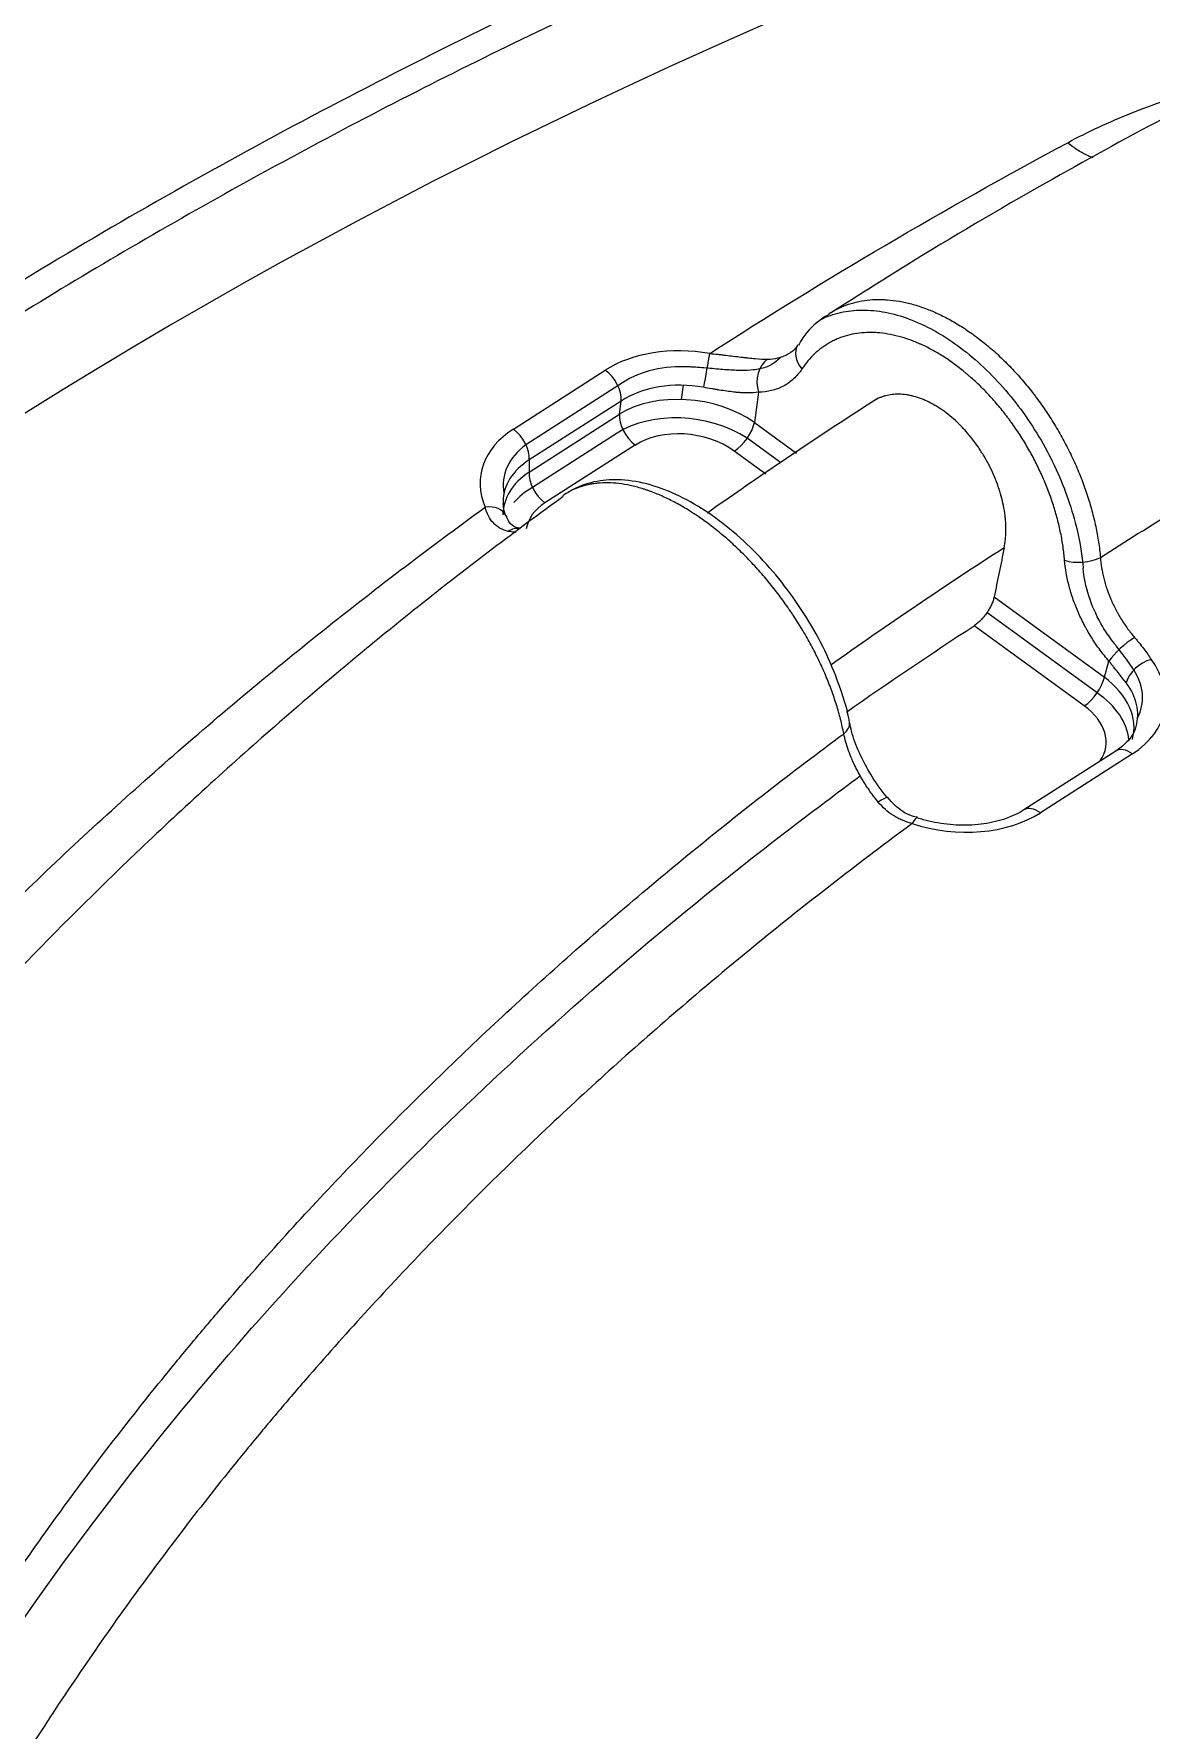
# Model space of a CAD drawing. Header units: millimetres. Extents: x -461 to 2810, y 2853 to 3908.
# Drawn here: x 2305 to 2339.8, y 3493.9 to 3546.8 of the extents above; entities that cross this region are included whole.
import ezdxf

# ---------------------------------------------------------------- set-up
doc = ezdxf.new("R2010")
doc.units = ezdxf.units.MM
doc.layers.add('粗实线层', color=7, linetype='Continuous', lineweight=35)

msp = doc.modelspace()

# ---------------------------------------------------------------- linework, layer by layer
at = {"layer": '粗实线层', "lineweight": 20}
for p, q in [((2319.919, 3534.483), (2322.785, 3536.32)), ((2323.351, 3535.946), (2320.31, 3533.997)), ((2325.16, 3535.406), (2325.219, 3535.85)), ((2323.28, 3535.358), (2320.414, 3533.521)), ((2323.226, 3534.95), (2323.28, 3535.358)), ((2327.557, 3535.634), (2327.432, 3534.69)), ((2320.409, 3533.145), (2323.226, 3534.95)), ((2327.432, 3534.69), (2328.744, 3533.735)), ((2320.513, 3532.669), (2323.155, 3534.362)), ((2328.248, 3533.446), (2327.209, 3534.203)), ((2323.721, 3533.988), (2320.904, 3532.183)), ((2327.792, 3533.08), (2326.806, 3533.798)), ((2320.414, 3533.521), (2320.409, 3533.145)), ((2334.903, 3529.252), (2338.339, 3526.752)), ((2337.712, 3525.859), (2334.28, 3528.357)), ((2338.115, 3526.264), (2334.68, 3528.764)), ((2338.339, 3526.752), (2338.483, 3527.255)), ((2338.694, 3524.452), (2335.828, 3522.616)), ((2339.213, 3524.362), (2336.346, 3522.526))]:
    msp.add_line(p, q, dxfattribs=at)
for centre, major_axis, ratio, start_param, end_param in [((2447.768, 3429.166), (197.851, -29.375), 0.675337, 2.273291, 4.298931), ((2325.521, 3534.311), (-3.758, 0.564), 0.678525, 4.676388, 5.623541), ((2325.951, 3536.256), (-0.138, -0.788), 0.028341, 3.883382, 5.356938), ((2329.454, 3536.667), (0.668, -0.44), 0.741033, 3.142453, 4.354101), ((2322.699, 3535.736), (0.432, -0.674), 0.583141, 0.659138, 2.160121), ((2325.518, 3534.365), (-2.967, 0.445), 0.678525, 4.851722, 5.627384), ((2328.097, 3535.943), (0, -0.8), 0.731531, 3.594979, 5.109204), ((2325.434, 3533.728), (-2.965, 0.462), 0.699398, 4.680778, 5.62793), ((2325.392, 3533.409), (-2.969, 0.43), 0.657626, 4.053857, 5.619788), ((2325.307, 3532.771), (-2.967, 0.445), 0.678525, 4.123708, 5.619874), ((2323.808, 3534.572), (0.432, -0.674), 0.583141, 3.800731, 5.301714), ((2326.892, 3534.381), (-0.471, -0.647), 0.451516, 0.858528, 2.359511), ((2322.68, 3532.491), (-3.778, 0.555), 0.672162, 5.625145, 6.668491), ((2319.832, 3533.9), (0.432, -0.674), 0.583141, 0.659138, 2.160121), ((2325.305, 3532.825), (-2.176, 0.326), 0.678525, 4.05761, 5.623541), ((2322.601, 3532.496), (-2.982, 0.438), 0.672162, 5.680093, 6.503233), ((2322.589, 3531.613), (-2.989, 0.334), 0.675804, 5.602153, 6.349396), ((2322.593, 3531.907), (-2.974, 0.54), 0.667696, 5.647295, 6.39451), ((2320.991, 3532.767), (0.432, -0.674), 0.583141, 3.800731, 5.301714), ((2322.581, 3531.025), (-2.982, 0.438), 0.672162, 5.571776, 5.891425), ((2318.952, 3531.468), (0.738, 0.309), 0.682652, 0.017267, 1.178877), ((2322.502, 3531.03), (-2.187, 0.321), 0.672162, 5.625145, 6.268718), ((2318.952, 3531.468), (0.738, 0.309), 0.682652, 6.261881, 6.300454), ((2319.979, 3530.594), (0.148, 0.786), 0.739663, 0.000327, 0.620126), ((2337.641, 3530.708), (-0.797, -0.066), 0.464086, 0.789367, 2.336469), ((2339.022, 3527.564), (0.604, 0.525), 0.23398, 0.934296, 2.438233), ((2339.709, 3526.726), (0.642, 0.477), 0.610653, 1.021339, 2.504139), ((2336.452, 3526.355), (-3.778, 0.555), 0.672162, 2.483552, 3.733297), ((2336.531, 3526.35), (-2.982, 0.438), 0.672162, 2.918676, 3.667866), ((2337.799, 3526.442), (-0.471, -0.647), 0.451516, 0.858528, 2.359511), ((2336.117, 3524.903), (-2.982, 0.438), 0.672162, 3.310936, 4.081499), ((2336.283, 3525.482), (-2.958, 0.543), 0.670986, 3.076672, 4.073729), ((2336.365, 3525.771), (-3.005, 0.333), 0.672386, 3.028909, 3.709044), ((2336.196, 3524.898), (-2.187, 0.321), 0.672162, 2.832289, 4.049482), ((2329.608, 3525.191), (-0.785, -0.154), 0.543766, 2.344017, 3.118813), ((2329.608, 3525.191), (-0.785, -0.154), 0.543766, 3.118813, 3.142391), ((2339.126, 3523.779), (0.432, -0.674), 0.583141, 2.160121, 3.141576), ((2330.968, 3522.485), (-0.614, -0.512), 0.124645, 3.151185, 4.053603), ((2336.26, 3521.942), (0.432, -0.674), 0.583141, 2.160121, 3.132876), ((2333.611, 3524.534), (-3.758, 0.564), 0.678525, 1.331188, 2.481948), ((2332.261, 3521.607), (-0.246, -0.761), 0.17738, 3.141307, 3.897871)]:
    msp.add_ellipse(centre, major_axis=major_axis, ratio=ratio, start_param=start_param, end_param=end_param, dxfattribs=at)
for points, knots in [([(2649.369, 3424.239), (2649.192, 3425.997), (2648.578, 3430.765), (2646.956, 3438.553), (2644.25, 3447.558), (2641.149, 3455.382), (2637.982, 3462.051), (2634.984, 3467.63), (2632.225, 3472.214), (2629.939, 3475.723), (2628.338, 3478.07), (2626.74, 3480.323), (2625.007, 3482.672), (2622.549, 3485.865), (2619.4, 3489.714), (2615.563, 3494.071), (2611.597, 3498.276), (2607.44, 3502.398), (2601.803, 3507.637), (2594.451, 3513.874), (2585.111, 3520.921), (2575.192, 3527.585), (2564.74, 3533.839), (2553.797, 3539.657), (2542.408, 3545.013), (2530.623, 3549.888), (2518.49, 3554.258), (2506.061, 3558.106), (2493.388, 3561.416), (2480.524, 3564.176), (2467.523, 3566.37), (2454.44, 3567.994), (2441.329, 3569.038), (2428.246, 3569.498), (2415.245, 3569.373), (2402.381, 3568.663), (2389.708, 3567.369), (2377.279, 3565.499), (2365.147, 3563.06), (2353.362, 3560.061), (2341.975, 3556.516), (2331.032, 3552.439), (2320.788, 3547.936), (2311.248, 3543.062), (2304.186, 3538.91), (2299.07, 3535.597), (2295.693, 3533.283), (2292.544, 3530.999), (2289.647, 3528.785), (2286.848, 3526.538), (2283.972, 3524.105), (2281.055, 3521.49), (2278.247, 3518.82), (2275.576, 3516.123), (2273.035, 3513.4), (2269.277, 3509.122), (2264.595, 3503.139), (2259.447, 3495.285), (2255.86, 3488.5), (2253.851, 3484.149), (2253.215, 3482.533), (2253.133, 3482.321)], [0, 0, 0, 0, 0.013531, 0.036711, 0.059891, 0.08307, 0.097608, 0.112349, 0.127369, 0.134426, 0.140828, 0.146542, 0.15294, 0.160266, 0.17316, 0.185423, 0.197659, 0.209895, 0.22213, 0.2453, 0.268468, 0.291634, 0.3148, 0.337964, 0.361128, 0.38429, 0.407452, 0.430614, 0.453774, 0.476935, 0.500095, 0.523256, 0.546416, 0.569577, 0.592738, 0.6159, 0.639063, 0.662226, 0.685391, 0.708557, 0.731723, 0.754892, 0.778061, 0.799861, 0.821661, 0.830341, 0.839437, 0.848507, 0.856117, 0.863821, 0.87272, 0.881763, 0.89076, 0.899625, 0.908377, 0.91712, 0.940299, 0.963479, 0.986659, 0.998252, 1, 1, 1, 1]), ([(2561.772, 3308.449), (2564.478, 3309.505), (2569.8, 3311.715), (2577.49, 3315.316), (2584.867, 3319.195), (2591.915, 3323.343), (2598.616, 3327.748), (2604.954, 3332.402), (2610.914, 3337.292), (2616.481, 3342.407), (2621.642, 3347.734), (2626.385, 3353.261), (2630.698, 3358.974), (2634.571, 3364.86), (2637.995, 3370.904), (2640.961, 3377.092), (2643.462, 3383.408), (2645.491, 3389.839), (2647.046, 3396.367), (2648.12, 3402.978), (2648.712, 3409.656), (2648.821, 3416.384), (2648.446, 3423.146), (2647.588, 3429.926), (2646.249, 3436.707), (2644.433, 3443.474), (2642.143, 3450.21), (2639.385, 3456.899), (2636.166, 3463.524), (2632.494, 3470.07), (2628.378, 3476.52), (2623.827, 3482.86), (2618.852, 3489.075), (2613.465, 3495.148), (2607.68, 3501.065), (2601.51, 3506.813), (2594.971, 3512.378), (2588.077, 3517.745), (2580.846, 3522.902), (2573.294, 3527.837), (2565.441, 3532.537), (2557.304, 3536.992), (2548.905, 3541.191), (2540.262, 3545.123), (2531.397, 3548.78), (2522.331, 3552.151), (2513.086, 3555.23), (2503.683, 3558.008), (2494.147, 3560.479), (2484.5, 3562.638), (2474.764, 3564.478), (2464.964, 3565.996), (2455.123, 3567.188), (2445.265, 3568.05), (2435.414, 3568.582), (2425.592, 3568.78), (2415.825, 3568.646), (2406.135, 3568.18), (2396.546, 3567.382), (2387.081, 3566.254), (2377.762, 3564.8), (2368.613, 3563.022), (2359.655, 3560.925), (2350.909, 3558.514), (2342.398, 3555.795), (2334.141, 3552.774), (2326.158, 3549.459), (2318.468, 3545.858), (2311.091, 3541.979), (2304.043, 3537.832), (2297.342, 3533.426), (2291.004, 3528.772), (2285.045, 3523.882), (2279.477, 3518.767), (2274.316, 3513.44), (2269.573, 3507.913), (2265.26, 3502.2), (2261.387, 3496.314), (2257.963, 3490.27), (2254.997, 3484.082), (2252.497, 3477.766), (2250.467, 3471.335), (2248.913, 3464.807), (2247.838, 3458.196), (2247.246, 3451.518), (2247.137, 3444.79), (2247.512, 3438.028), (2248.37, 3431.248), (2249.709, 3424.467), (2251.526, 3417.7), (2253.815, 3410.964), (2256.573, 3404.275), (2259.792, 3397.65), (2263.464, 3391.104), (2267.58, 3384.654), (2272.132, 3378.314), (2277.106, 3372.099), (2282.493, 3366.026), (2288.278, 3360.109), (2294.448, 3354.361), (2300.987, 3348.796), (2307.881, 3343.429), (2315.113, 3338.272), (2322.664, 3333.337), (2330.517, 3328.637), (2338.654, 3324.182), (2344.987, 3321.016), (2348.585, 3319.32), (2349.335, 3318.971)], [0, 0, 0, 0, 0.0095, 0.019, 0.0285, 0.038, 0.047501, 0.057001, 0.066501, 0.076001, 0.085501, 0.095001, 0.104501, 0.114001, 0.123501, 0.133001, 0.142502, 0.152002, 0.161502, 0.171002, 0.180502, 0.190002, 0.199502, 0.209002, 0.218502, 0.228003, 0.237503, 0.247003, 0.256503, 0.266003, 0.275503, 0.285003, 0.294503, 0.304003, 0.313503, 0.323004, 0.332504, 0.342004, 0.351504, 0.361004, 0.370504, 0.380004, 0.389504, 0.399004, 0.408504, 0.418005, 0.427505, 0.437005, 0.446505, 0.456005, 0.465505, 0.475005, 0.484505, 0.494005, 0.503506, 0.513006, 0.522506, 0.532006, 0.541506, 0.551006, 0.560506, 0.570006, 0.579506, 0.589006, 0.598507, 0.608007, 0.617507, 0.627007, 0.636507, 0.646007, 0.655507, 0.665007, 0.674507, 0.684008, 0.693508, 0.703008, 0.712508, 0.722008, 0.731508, 0.741008, 0.750508, 0.760008, 0.769508, 0.779009, 0.788509, 0.798009, 0.807509, 0.817009, 0.826509, 0.836009, 0.845509, 0.855009, 0.86451, 0.87401, 0.88351, 0.89301, 0.90251, 0.91201, 0.92151, 0.93101, 0.94051, 0.95001, 0.959511, 0.969011, 0.978511, 0.988011, 0.997511, 1, 1, 1, 1]), ([(2337.196, 3543.408), (2337.512, 3543.578), (2338.158, 3543.901), (2338.831, 3544.192), (2339.519, 3544.467), (2339.869, 3544.596), (2340.584, 3544.84), (2340.949, 3544.953), (2341.691, 3545.165), (2342.069, 3545.262), (2342.647, 3545.397), (2342.841, 3545.44), (2343.233, 3545.521), (2343.43, 3545.559), (2343.734, 3545.615), (2343.839, 3545.634), (2343.945, 3545.652)], [0, 0, 0, 0, 0.159566, 0.319132, 0.319132, 0.478698, 0.478698, 0.638264, 0.638264, 0.79783, 0.79783, 0.877613, 0.877613, 0.957396, 0.957396, 1, 1, 1, 1]), ([(2340.186, 3544.165), (2338.944, 3543.508), (2336.242, 3542.026), (2332.769, 3539.979), (2330.585, 3538.598), (2329.803, 3538.091)], [0, 0, 0, 0, 0.346219, 0.763063, 1, 1, 1, 1]), ([(2337.989, 3542.934), (2337.937, 3542.953), (2337.884, 3542.974), (2337.726, 3543.046), (2337.62, 3543.105), (2337.407, 3543.242), (2337.301, 3543.321), (2337.196, 3543.408)], [0, 0, 0, 0, 0.202194, 0.202194, 0.601097, 0.601097, 1, 1, 1, 1]), ([(2329.757, 3538.081), (2329.806, 3538.113), (2329.856, 3538.143), (2329.931, 3538.185), (2329.956, 3538.198), (2330.005, 3538.224), (2330.03, 3538.236), (2330.106, 3538.273), (2330.157, 3538.295), (2330.312, 3538.358), (2330.524, 3538.428), (2330.858, 3538.497), (2331.091, 3538.517), (2331.27, 3538.523), (2331.33, 3538.523), (2331.422, 3538.521), (2331.452, 3538.52), (2331.514, 3538.517), (2331.668, 3538.508), (2331.948, 3538.473), (2332.328, 3538.388), (2332.585, 3538.307), (2332.78, 3538.237), (2332.878, 3538.199), (2332.976, 3538.158), (2333.042, 3538.13), (2333.075, 3538.115), (2333.24, 3538.041), (2333.371, 3537.976), (2333.631, 3537.834), (2333.89, 3537.681), (2334.275, 3537.419), (2334.529, 3537.222), (2334.687, 3537.092), (2334.719, 3537.066), (2334.782, 3537.013), (2334.876, 3536.932), (2334.968, 3536.849), (2335.151, 3536.679), (2335.391, 3536.445), (2335.737, 3536.068), (2335.959, 3535.801), (2336.094, 3535.629), (2336.121, 3535.594), (2336.175, 3535.524), (2336.201, 3535.489), (2336.281, 3535.382), (2336.333, 3535.31), (2336.486, 3535.094), (2336.682, 3534.801), (2336.955, 3534.347), (2337.123, 3534.036), (2337.243, 3533.798), (2337.282, 3533.719), (2337.358, 3533.559), (2337.395, 3533.478), (2337.503, 3533.235), (2337.637, 3532.912), (2337.811, 3532.425), (2337.957, 3531.938), (2338.035, 3531.612), (2338.087, 3531.367), (2338.103, 3531.286), (2338.132, 3531.125), (2338.146, 3531.044), (2338.182, 3530.804), (2338.201, 3530.645), (2338.215, 3530.487)], [0, 0, 0, 0, 0.018439, 0.018439, 0.027203, 0.027203, 0.035967, 0.035967, 0.053495, 0.053495, 0.088551, 0.123606, 0.158662, 0.158662, 0.17619, 0.17619, 0.184954, 0.184954, 0.193718, 0.228774, 0.263829, 0.298885, 0.298885, 0.316413, 0.325177, 0.325177, 0.333941, 0.333941, 0.368997, 0.368997, 0.404052, 0.439108, 0.474164, 0.474164, 0.482928, 0.482928, 0.491692, 0.50922, 0.50922, 0.544275, 0.579331, 0.614387, 0.614387, 0.623151, 0.623151, 0.631915, 0.631915, 0.649443, 0.649443, 0.684498, 0.719554, 0.75461, 0.75461, 0.772138, 0.772138, 0.789666, 0.789666, 0.824721, 0.859777, 0.894833, 0.929889, 0.929889, 0.947416, 0.947416, 0.964944, 0.964944, 1, 1, 1, 1]), ([(2329.767, 3538.057), (2329.68, 3538.013), (2329.366, 3537.827), (2329.037, 3537.493), (2328.846, 3537.175), (2328.803, 3537.094)], [0, 0, 0, 0, 0.211219, 0.807507, 1, 1, 1, 1]), ([(2329.504, 3537.9), (2329.698, 3537.995), (2329.904, 3538.068), (2330.332, 3538.165), (2330.556, 3538.19), (2331.023, 3538.192), (2331.267, 3538.169), (2331.757, 3538.076), (2332.005, 3538.006), (2332.508, 3537.819), (2332.764, 3537.701), (2333.27, 3537.424), (2333.52, 3537.265), (2334.012, 3536.907), (2334.256, 3536.706), (2334.732, 3536.269), (2335.188, 3535.801), (2335.607, 3535.275), (2336.007, 3534.719), (2336.193, 3534.431), (2336.537, 3533.841), (2336.694, 3533.538), (2336.979, 3532.918), (2337.107, 3532.6), (2337.324, 3531.97), (2337.415, 3531.656), (2337.582, 3530.942), (2337.647, 3530.541), (2337.679, 3530.153)], [0, 0, 0, 0, 0.069626, 0.069626, 0.13973, 0.13973, 0.209834, 0.209834, 0.279937, 0.279937, 0.350041, 0.350041, 0.420145, 0.420145, 0.490249, 0.490249, 0.560352, 0.630456, 0.630456, 0.70056, 0.70056, 0.770663, 0.770663, 0.840767, 0.840767, 0.910871, 0.910871, 1, 1, 1, 1]), ([(2337.101, 3530.399), (2337.089, 3530.539), (2337.073, 3530.679), (2337.043, 3530.892), (2337.031, 3530.963), (2337.006, 3531.106), (2336.992, 3531.178), (2336.948, 3531.394), (2336.88, 3531.683), (2336.754, 3532.114), (2336.603, 3532.544), (2336.486, 3532.83), (2336.392, 3533.044), (2336.359, 3533.116), (2336.293, 3533.258), (2336.259, 3533.328), (2336.154, 3533.538), (2336.007, 3533.813), (2335.768, 3534.214), (2335.595, 3534.473), (2335.461, 3534.664), (2335.415, 3534.727), (2335.345, 3534.821), (2335.322, 3534.853), (2335.275, 3534.914), (2335.156, 3535.068), (2334.937, 3535.333), (2334.633, 3535.666), (2334.422, 3535.873), (2334.26, 3536.022), (2334.179, 3536.096), (2334.096, 3536.167), (2334.04, 3536.214), (2334.013, 3536.237), (2333.873, 3536.352), (2333.649, 3536.526), (2333.31, 3536.756), (2332.966, 3536.958), (2332.735, 3537.073), (2332.589, 3537.138), (2332.56, 3537.151), (2332.502, 3537.176), (2332.415, 3537.212), (2332.329, 3537.245), (2332.157, 3537.307), (2331.929, 3537.378), (2331.592, 3537.451), (2331.372, 3537.478), (2331.235, 3537.488), (2331.208, 3537.49), (2331.154, 3537.492), (2331.126, 3537.493), (2331.045, 3537.494), (2330.992, 3537.494), (2330.833, 3537.488), (2330.627, 3537.47), (2330.33, 3537.408), (2330.142, 3537.345), (2330.004, 3537.289), (2329.959, 3537.269), (2329.892, 3537.237), (2329.87, 3537.226), (2329.826, 3537.203), (2329.717, 3537.144), (2329.531, 3537.024), (2329.303, 3536.833), (2329.096, 3536.613), (2328.973, 3536.447), (2328.914, 3536.358)], [0, 0, 0, 0, 0.03125, 0.03125, 0.046875, 0.046875, 0.0625, 0.0625, 0.09375, 0.125, 0.15625, 0.1875, 0.1875, 0.203125, 0.203125, 0.21875, 0.21875, 0.25, 0.28125, 0.3125, 0.3125, 0.328125, 0.328125, 0.335938, 0.335938, 0.34375, 0.375, 0.40625, 0.4375, 0.4375, 0.453125, 0.460938, 0.460938, 0.46875, 0.46875, 0.5, 0.53125, 0.5625, 0.59375, 0.59375, 0.601563, 0.601563, 0.609375, 0.625, 0.625, 0.65625, 0.6875, 0.71875, 0.71875, 0.726563, 0.726563, 0.734375, 0.734375, 0.75, 0.75, 0.78125, 0.8125, 0.84375, 0.84375, 0.859375, 0.859375, 0.867187, 0.867187, 0.875, 0.90625, 0.9375, 0.96875, 1, 1, 1, 1]), ([(2326.038, 3536.839), (2326.122, 3536.831), (2326.205, 3536.823), (2326.331, 3536.809), (2326.372, 3536.804), (2326.456, 3536.794), (2326.497, 3536.79), (2326.703, 3536.765), (2326.863, 3536.745), (2327.056, 3536.722), (2327.114, 3536.715), (2327.171, 3536.709), (2327.209, 3536.704), (2327.228, 3536.702), (2327.321, 3536.692), (2327.392, 3536.685), (2327.598, 3536.668), (2327.725, 3536.662), (2327.841, 3536.663)], [0, 0, 0, 0, 0.125, 0.125, 0.1875, 0.1875, 0.25, 0.25, 0.5, 0.5, 0.5625, 0.59375, 0.59375, 0.625, 0.625, 0.75, 0.75, 1, 1, 1, 1]), ([(2327.841, 3536.663), (2327.955, 3536.663), (2328.063, 3536.677), (2328.219, 3536.715), (2328.269, 3536.73), (2328.343, 3536.759), (2328.368, 3536.769), (2328.416, 3536.791), (2328.439, 3536.802), (2328.491, 3536.83), (2328.519, 3536.847), (2328.546, 3536.864)], [0, 0, 0, 0, 0.433569, 0.433569, 0.650353, 0.650353, 0.758745, 0.758745, 0.867138, 0.867138, 1, 1, 1, 1]), ([(2327.596, 3536.357), (2327.536, 3536.344), (2327.473, 3536.335), (2327.28, 3536.314), (2327.142, 3536.309), (2326.838, 3536.313), (2326.677, 3536.323), (2326.344, 3536.347), (2326.168, 3536.363), (2325.815, 3536.393), (2325.638, 3536.408), (2325.442, 3536.419), (2325.424, 3536.42), (2325.405, 3536.421)], [0, 0, 0, 0, 0.112459, 0.112459, 0.328853, 0.328853, 0.545247, 0.545247, 0.761641, 0.761641, 0.978035, 0.978035, 1, 1, 1, 1]), ([(2328.914, 3536.358), (2328.837, 3536.241), (2328.662, 3536.035), (2328.45, 3535.882), (2328.32, 3535.813), (2328.305, 3535.805), (2328.276, 3535.791), (2328.231, 3535.77), (2328.186, 3535.751), (2328.093, 3535.716), (2328.03, 3535.697), (2327.836, 3535.65), (2327.7, 3535.634), (2327.557, 3535.634)], [0, 0, 0, 0, 0.25, 0.5, 0.5, 0.53125, 0.53125, 0.5625, 0.625, 0.625, 0.75, 0.75, 1, 1, 1, 1]), ([(2328.259, 3536.728), (2328.17, 3536.632), (2328.07, 3536.552), (2327.846, 3536.427), (2327.725, 3536.382), (2327.596, 3536.357)], [0, 0, 0, 0, 0.499746, 0.499746, 1, 1, 1, 1]), ([(2327.557, 3535.634), (2327.45, 3535.618), (2327.333, 3535.61), (2327.142, 3535.611), (2327.076, 3535.614), (2326.99, 3535.619), (2326.972, 3535.62), (2326.937, 3535.623), (2326.919, 3535.625), (2326.866, 3535.629), (2326.829, 3535.633), (2326.647, 3535.653), (2326.495, 3535.675), (2326.297, 3535.707), (2326.257, 3535.714), (2326.197, 3535.724), (2326.177, 3535.728), (2326.136, 3535.735), (2326.035, 3535.752), (2325.933, 3535.771), (2325.851, 3535.785)], [0, 0, 0, 0, 0.25, 0.25, 0.375, 0.375, 0.40625, 0.40625, 0.4375, 0.4375, 0.5, 0.5, 0.75, 0.75, 0.8125, 0.8125, 0.84375, 0.84375, 0.875, 1, 1, 1, 1]), ([(2338.215, 3530.487), (2338.993, 3530.983), (2339.778, 3531.473), (2341.363, 3532.441), (2342.163, 3532.92), (2344.585, 3534.338), (2346.229, 3535.261), (2347.902, 3536.16)], [0, 0, 0, 0, 0.25, 0.25, 0.5, 0.5, 1, 1, 1, 1]), ([(2331.287, 3535.448), (2330.986, 3535.255), (2329.178, 3534.085), (2327.409, 3532.886), (2325.961, 3531.865)], [0, 0, 0, 0, 0.165454, 1, 1, 1, 1]), ([(2335.218, 3530.786), (2335.235, 3530.869), (2335.248, 3530.954), (2335.266, 3531.128), (2335.276, 3531.306), (2335.271, 3531.493), (2335.263, 3531.612), (2335.261, 3531.635), (2335.257, 3531.684), (2335.255, 3531.708), (2335.247, 3531.781), (2335.241, 3531.829), (2335.219, 3531.976), (2335.183, 3532.172), (2335.133, 3532.37), (2335.089, 3532.52), (2335.066, 3532.595), (2335.04, 3532.67), (2335.023, 3532.72), (2335.014, 3532.745), (2334.968, 3532.87), (2334.888, 3533.069), (2334.75, 3533.359), (2334.645, 3533.548), (2334.576, 3533.664), (2334.561, 3533.687), (2334.533, 3533.734), (2334.518, 3533.757), (2334.474, 3533.826), (2334.445, 3533.871), (2334.353, 3534.004), (2334.227, 3534.176), (2334.092, 3534.338), (2333.988, 3534.456), (2333.952, 3534.494), (2333.88, 3534.57), (2333.844, 3534.607), (2333.733, 3534.715), (2333.584, 3534.852), (2333.354, 3535.033), (2333.196, 3535.139), (2333.077, 3535.212), (2333.036, 3535.235), (2332.956, 3535.28), (2332.916, 3535.301), (2332.797, 3535.36), (2332.638, 3535.43), (2332.48, 3535.482), (2332.362, 3535.513), (2332.323, 3535.523), (2332.264, 3535.535), (2332.245, 3535.539), (2332.206, 3535.546), (2332.109, 3535.561), (2331.939, 3535.576), (2331.722, 3535.566), (2331.584, 3535.54), (2331.499, 3535.517), (2331.482, 3535.512), (2331.449, 3535.502), (2331.4, 3535.486), (2331.352, 3535.467), (2331.259, 3535.426), (2331.179, 3535.383), (2331.105, 3535.333), (2331.087, 3535.32)], [0, 0, 0, 0, 0.037984, 0.037984, 0.075968, 0.113951, 0.113951, 0.123447, 0.123447, 0.132943, 0.132943, 0.151935, 0.151935, 0.189919, 0.227903, 0.227903, 0.246895, 0.256391, 0.256391, 0.265887, 0.265887, 0.303871, 0.341854, 0.379838, 0.379838, 0.389334, 0.389334, 0.39883, 0.39883, 0.417822, 0.417822, 0.455806, 0.49379, 0.49379, 0.512782, 0.512782, 0.531773, 0.531773, 0.569757, 0.607741, 0.645725, 0.645725, 0.664717, 0.664717, 0.683709, 0.683709, 0.721693, 0.759676, 0.759676, 0.778668, 0.778668, 0.788164, 0.788164, 0.79766, 0.835644, 0.873628, 0.911612, 0.911612, 0.921108, 0.921108, 0.930603, 0.949595, 0.949595, 0.987579, 1, 1, 1, 1]), ([(2330.216, 3524.993), (2330.188, 3525.141), (2330.122, 3525.439), (2329.994, 3525.893), (2329.889, 3526.2), (2329.804, 3526.432), (2329.759, 3526.549), (2329.712, 3526.666), (2329.68, 3526.744), (2329.664, 3526.783), (2329.581, 3526.978), (2329.44, 3527.289), (2329.205, 3527.75), (2328.946, 3528.205), (2328.758, 3528.506), (2328.635, 3528.692), (2328.611, 3528.73), (2328.561, 3528.804), (2328.485, 3528.914), (2328.409, 3529.023), (2328.253, 3529.239), (2328.04, 3529.522), (2327.705, 3529.928), (2327.471, 3530.188), (2327.322, 3530.347), (2327.292, 3530.379), (2327.231, 3530.442), (2327.201, 3530.473), (2327.109, 3530.566), (2327.048, 3530.627), (2326.864, 3530.805), (2326.616, 3531.035), (2326.237, 3531.353), (2325.981, 3531.547), (2325.787, 3531.686), (2325.722, 3531.731), (2325.625, 3531.798), (2325.592, 3531.819), (2325.527, 3531.862), (2325.364, 3531.967), (2325.072, 3532.141), (2324.688, 3532.339), (2324.434, 3532.449), (2324.245, 3532.524), (2324.151, 3532.559), (2324.057, 3532.59), (2323.994, 3532.611), (2323.963, 3532.621), (2323.807, 3532.669), (2323.562, 3532.732), (2323.209, 3532.792), (2322.869, 3532.816), (2322.652, 3532.807), (2322.493, 3532.792), (2322.44, 3532.785), (2322.337, 3532.768), (2322.286, 3532.759), (2322.137, 3532.725), (2321.945, 3532.668), (2321.687, 3532.552), (2321.531, 3532.455), (2321.459, 3532.403)], [0, 0, 0, 0, 0.034592, 0.069184, 0.103776, 0.103776, 0.121072, 0.12972, 0.12972, 0.138368, 0.138368, 0.17296, 0.207551, 0.242143, 0.276735, 0.276735, 0.285383, 0.285383, 0.294031, 0.311327, 0.311327, 0.345919, 0.380511, 0.415103, 0.415103, 0.423751, 0.423751, 0.432399, 0.432399, 0.449695, 0.449695, 0.484287, 0.518879, 0.55347, 0.55347, 0.570766, 0.570766, 0.579414, 0.579414, 0.588062, 0.622654, 0.657246, 0.691838, 0.691838, 0.709134, 0.717782, 0.717782, 0.72643, 0.72643, 0.761022, 0.795614, 0.830206, 0.864798, 0.864798, 0.882094, 0.882094, 0.899389, 0.899389, 0.933981, 0.968573, 1, 1, 1, 1]), ([(2330.392, 3525.345), (2330.392, 3525.348), (2330.352, 3525.683), (2330.124, 3526.396), (2329.713, 3527.45), (2329.15, 3528.494), (2328.481, 3529.485), (2327.719, 3530.401), (2326.888, 3531.21), (2326.006, 3531.893), (2325.099, 3532.421), (2324.182, 3532.777), (2323.319, 3532.93), (2322.505, 3532.881), (2321.992, 3532.724), (2321.752, 3532.583), (2321.736, 3532.574)], [0, 0, 0, 0, 0.000866, 0.08436, 0.168231, 0.251128, 0.334303, 0.417016, 0.500468, 0.583751, 0.668669, 0.753468, 0.839341, 0.914018, 0.994313, 1, 1, 1, 1]), ([(2316.165, 3365.598), (2314.396, 3367.192), (2312.676, 3368.808), (2310.796, 3370.652), (2310.587, 3370.857), (2310.173, 3371.268), (2309.966, 3371.474), (2309.348, 3372.093), (2308.123, 3373.333), (2306.131, 3375.418), (2304.59, 3377.104), (2303.075, 3378.799), (2302.331, 3379.651), (2300.138, 3382.221), (2298.728, 3383.953), (2296.692, 3386.577), (2296.026, 3387.457), (2295.048, 3388.783), (2294.725, 3389.226), (2294.085, 3390.114), (2293.769, 3390.56), (2292.204, 3392.79), (2291.01, 3394.586), (2288.734, 3398.201), (2286.571, 3401.839), (2284.633, 3405.522), (2283.264, 3408.302), (2282.822, 3409.231), (2282.287, 3410.396), (2282.181, 3410.63), (2281.97, 3411.097), (2281.866, 3411.33), (2281.556, 3412.031), (2281.353, 3412.498), (2280.357, 3414.837), (2279.619, 3416.713), (2278.264, 3420.473), (2277.647, 3422.358), (2276.53, 3426.136), (2276.031, 3428.03), (2275.481, 3430.403), (2275.375, 3430.878), (2275.17, 3431.829), (2275.072, 3432.304), (2274.787, 3433.731), (2274.612, 3434.681), (2274.133, 3437.532), (2273.874, 3439.432), (2273.575, 3442.28), (2273.49, 3443.229), (2273.386, 3444.652), (2273.355, 3445.127), (2273.3, 3446.075), (2273.277, 3446.549), (2273.178, 3448.917), (2273.141, 3452.695), (2273.344, 3456.452), (2273.526, 3458.56), (2273.547, 3458.794), (2273.592, 3459.262), (2273.661, 3459.963), (2273.842, 3461.596), (2274.157, 3463.919), (2274.468, 3465.767), (2274.81, 3467.609), (2275.367, 3470.365), (2276.058, 3473.097), (2276.838, 3475.814), (2277.113, 3476.717), (2277.475, 3477.842), (2277.549, 3478.067), (2277.697, 3478.516), (2277.772, 3478.741), (2278.001, 3479.414), (2278.156, 3479.861), (2278.953, 3482.094), (2280.342, 3485.633), (2282.765, 3490.845), (2284.607, 3494.254), (2285.707, 3496.154), (2285.83, 3496.365), (2286.078, 3496.786), (2286.203, 3496.996), (2286.58, 3497.626), (2287.344, 3498.881), (2288.138, 3500.124), (2289.765, 3502.592), (2290.903, 3504.215), (2293.284, 3507.418), (2294.528, 3508.996), (2297.121, 3512.109), (2298.47, 3513.643), (2300.573, 3515.911), (2301.287, 3516.662), (2302.378, 3517.779), (2302.745, 3518.15), (2303.485, 3518.889), (2303.857, 3519.256), (2305.737, 3521.086), (2308.838, 3523.957), (2312.128, 3526.72), (2315.512, 3529.427), (2317.252, 3530.753), (2319.039, 3532.051)], [0, 0, 0, 0, 0.03125, 0.03125, 0.035156, 0.035156, 0.039063, 0.039063, 0.046875, 0.0625, 0.078125, 0.078125, 0.09375, 0.09375, 0.125, 0.125, 0.140625, 0.140625, 0.148438, 0.148438, 0.15625, 0.15625, 0.1875, 0.1875, 0.21875, 0.25, 0.25, 0.265625, 0.265625, 0.269531, 0.269531, 0.273438, 0.273438, 0.28125, 0.28125, 0.3125, 0.3125, 0.34375, 0.34375, 0.375, 0.375, 0.382813, 0.382813, 0.390625, 0.390625, 0.40625, 0.40625, 0.4375, 0.4375, 0.453125, 0.453125, 0.460938, 0.460938, 0.46875, 0.46875, 0.5, 0.53125, 0.53125, 0.535156, 0.535156, 0.539063, 0.546875, 0.5625, 0.578125, 0.578125, 0.59375, 0.625, 0.625, 0.640625, 0.640625, 0.644531, 0.644531, 0.648438, 0.648438, 0.65625, 0.65625, 0.6875, 0.71875, 0.75, 0.75, 0.753906, 0.753906, 0.757813, 0.757813, 0.765625, 0.78125, 0.78125, 0.8125, 0.8125, 0.84375, 0.84375, 0.875, 0.875, 0.890625, 0.890625, 0.898438, 0.898438, 0.90625, 0.90625, 0.9375, 0.96875, 0.96875, 1, 1, 1, 1]), ([(2321.474, 3532.382), (2319.987, 3531.305), (2316.855, 3528.933), (2312.422, 3525.222), (2308.242, 3521.406), (2304.615, 3517.797), (2301.492, 3514.435), (2298.828, 3511.347), (2296.583, 3508.559), (2294.715, 3506.092), (2293.189, 3503.965), (2291.973, 3502.186), (2291.186, 3500.995), (2290.795, 3500.382), (2290.714, 3500.255)], [0, 0, 0, 0, 0.117298, 0.252883, 0.377946, 0.492353, 0.596011, 0.688854, 0.770838, 0.841942, 0.902162, 0.951497, 0.98995, 1, 1, 1, 1]), ([(2319.762, 3531.297), (2319.671, 3531.316), (2319.586, 3531.348), (2319.47, 3531.413), (2319.433, 3531.438), (2319.38, 3531.479), (2319.363, 3531.494), (2319.33, 3531.525), (2319.313, 3531.541), (2319.235, 3531.624), (2319.183, 3531.7), (2319.097, 3531.865), (2319.063, 3531.955), (2319.039, 3532.051)], [0, 0, 0, 0, 0.25, 0.25, 0.375, 0.375, 0.4375, 0.4375, 0.5, 0.5, 0.75, 0.75, 1, 1, 1, 1]), ([(2320.139, 3531.4), (2320.098, 3531.398), (2319.954, 3531.412), (2319.813, 3531.531), (2319.724, 3531.72), (2319.699, 3531.79)], [0, 0, 0, 0, 0.198103, 0.745047, 1, 1, 1, 1]), ([(2320.006, 3531.266), (2319.984, 3531.267), (2319.906, 3531.272), (2319.823, 3531.284), (2319.762, 3531.297)], [0, 0, 0, 0, 0.270405, 1, 1, 1, 1]), ([(2338.215, 3530.487), (2338.223, 3530.381), (2338.248, 3530.167), (2338.292, 3529.948), (2338.327, 3529.811), (2338.334, 3529.783), (2338.349, 3529.728), (2338.357, 3529.7), (2338.381, 3529.617), (2338.399, 3529.562), (2338.454, 3529.398), (2338.496, 3529.29), (2338.588, 3529.075), (2338.638, 3528.968), (2338.707, 3528.837), (2338.721, 3528.81), (2338.749, 3528.758), (2338.793, 3528.68), (2338.838, 3528.604), (2338.931, 3528.454), (2338.997, 3528.357), (2339.134, 3528.169), (2339.207, 3528.078), (2339.282, 3527.99)], [0, 0, 0, 0, 0.125, 0.25, 0.25, 0.28125, 0.28125, 0.3125, 0.3125, 0.375, 0.375, 0.5, 0.5, 0.625, 0.625, 0.65625, 0.65625, 0.6875, 0.75, 0.75, 0.875, 0.875, 1, 1, 1, 1]), ([(2338.483, 3527.255), (2338.386, 3527.366), (2338.294, 3527.481), (2338.118, 3527.718), (2338.034, 3527.84), (2337.915, 3528.029), (2337.876, 3528.093), (2337.82, 3528.191), (2337.801, 3528.223), (2337.764, 3528.289), (2337.746, 3528.322), (2337.658, 3528.489), (2337.593, 3528.623), (2337.474, 3528.893), (2337.42, 3529.03), (2337.347, 3529.236), (2337.325, 3529.305), (2337.293, 3529.409), (2337.282, 3529.444), (2337.262, 3529.514), (2337.253, 3529.549), (2337.207, 3529.722), (2337.147, 3529.996), (2337.112, 3530.266), (2337.101, 3530.399)], [0, 0, 0, 0, 0.125, 0.125, 0.25, 0.25, 0.3125, 0.3125, 0.34375, 0.34375, 0.375, 0.375, 0.5, 0.5, 0.625, 0.625, 0.6875, 0.6875, 0.71875, 0.71875, 0.75, 0.75, 0.875, 1, 1, 1, 1]), ([(2338.653, 3527.803), (2338.498, 3527.997), (2338.356, 3528.207), (2337.92, 3528.98), (2337.724, 3529.589), (2337.679, 3530.151)], [0, 0, 0, 0, 0.286237, 0.286237, 1, 1, 1, 1]), ([(2334.903, 3529.252), (2334.895, 3529.214), (2334.884, 3529.175), (2334.863, 3529.114), (2334.856, 3529.093), (2334.839, 3529.051), (2334.83, 3529.03), (2334.8, 3528.966), (2334.778, 3528.923), (2334.742, 3528.86), (2334.729, 3528.839), (2334.709, 3528.807), (2334.702, 3528.797), (2334.688, 3528.776), (2334.681, 3528.765), (2334.645, 3528.714), (2334.615, 3528.675), (2334.576, 3528.627), (2334.568, 3528.618), (2334.551, 3528.599), (2334.543, 3528.59), (2334.518, 3528.562), (2334.502, 3528.545), (2334.452, 3528.494), (2334.418, 3528.463), (2334.366, 3528.42), (2334.349, 3528.406), (2334.314, 3528.381), (2334.297, 3528.369), (2334.28, 3528.357)], [0, 0, 0, 0, 0.125, 0.125, 0.1875, 0.1875, 0.25, 0.25, 0.375, 0.375, 0.4375, 0.4375, 0.46875, 0.46875, 0.5, 0.5, 0.625, 0.625, 0.65625, 0.65625, 0.6875, 0.6875, 0.75, 0.75, 0.875, 0.875, 0.9375, 0.9375, 1, 1, 1, 1]), ([(2339.282, 3527.99), (2339.308, 3527.96), (2339.334, 3527.93), (2339.383, 3527.871), (2339.408, 3527.841), (2339.48, 3527.753), (2339.525, 3527.695), (2339.654, 3527.525), (2339.73, 3527.416), (2339.796, 3527.31)], [0, 0, 0, 0, 0.125, 0.125, 0.25, 0.25, 0.5, 0.5, 1, 1, 1, 1]), ([(2339.257, 3526.978), (2339.215, 3527.044), (2339.169, 3527.113), (2339, 3527.356), (2338.865, 3527.534), (2338.696, 3527.748), (2338.675, 3527.775), (2338.653, 3527.803)], [0, 0, 0, 0, 0.267073, 0.267073, 0.907608, 0.907608, 1, 1, 1, 1]), ([(2339.019, 3526.576), (2338.943, 3526.677), (2338.859, 3526.784), (2338.724, 3526.954), (2338.677, 3527.012), (2338.605, 3527.102), (2338.581, 3527.133), (2338.532, 3527.194), (2338.507, 3527.224), (2338.483, 3527.255)], [0, 0, 0, 0, 0.5, 0.5, 0.75, 0.75, 0.875, 0.875, 1, 1, 1, 1]), ([(2331.584, 3523.001), (2331.569, 3523.017), (2331.376, 3523.224), (2331.058, 3523.705), (2330.686, 3524.392), (2330.474, 3524.96), (2330.419, 3525.249), (2330.408, 3525.335)], [0, 0, 0, 0, 0.023713, 0.30992, 0.593961, 0.875079, 1, 1, 1, 1]), ([(2339.315, 3525.212), (2339.294, 3525.107), (2339.198, 3524.895), (2338.954, 3524.633), (2338.755, 3524.492), (2338.694, 3524.452)], [0, 0, 0, 0, 0.405187, 0.830245, 1, 1, 1, 1]), ([(2290.261, 3436.816), (2290.243, 3436.916), (2289.935, 3438.729), (2289.451, 3442.254), (2289.193, 3445.676), (2289.042, 3449.097), (2289.02, 3450.807), (2289.083, 3454.226), (2289.169, 3455.934), (2289.345, 3458.069), (2289.383, 3458.496), (2289.446, 3459.136), (2289.468, 3459.35), (2289.514, 3459.776), (2289.632, 3460.842), (2289.771, 3461.904), (2290.146, 3464.447), (2290.451, 3466.133), (2290.99, 3468.648), (2291.183, 3469.484), (2291.493, 3470.735), (2291.653, 3471.36), (2291.821, 3471.983), (2291.935, 3472.398), (2291.992, 3472.606), (2292.518, 3474.471), (2293.038, 3476.112), (2294.178, 3479.362), (2294.8, 3480.971), (2296.143, 3484.156), (2297.586, 3487.31), (2300.049, 3491.947), (2301.89, 3494.974), (2303.83, 3497.97), (2304.851, 3499.452), (2306.993, 3502.384), (2308.115, 3503.834), (2309.436, 3505.447), (2309.583, 3505.626), (2309.879, 3505.983), (2310.326, 3506.517), (2311.383, 3507.756), (2312.314, 3508.805), (2314.21, 3510.884), (2316.825, 3513.608), (2319.616, 3516.238), (2322.494, 3518.82), (2323.977, 3520.088), (2326.267, 3521.954), (2327.041, 3522.57), (2328.612, 3523.79), (2329.409, 3524.394), (2330.216, 3524.993)], [0, 0, 0, 0, 0.003069, 0.05554, 0.10801, 0.10801, 0.16048, 0.16048, 0.21295, 0.21295, 0.226067, 0.226067, 0.232626, 0.232626, 0.239185, 0.26542, 0.26542, 0.31789, 0.31789, 0.344125, 0.344125, 0.357242, 0.363801, 0.363801, 0.37036, 0.37036, 0.42283, 0.42283, 0.4753, 0.4753, 0.52777, 0.58024, 0.63271, 0.63271, 0.68518, 0.68518, 0.73765, 0.73765, 0.744209, 0.744209, 0.750767, 0.763885, 0.79012, 0.79012, 0.84259, 0.89506, 0.89506, 0.94753, 0.94753, 0.973765, 0.973765, 1, 1, 1, 1]), ([(2331.294, 3522.859), (2331.227, 3522.94), (2331.162, 3523.024), (2331.068, 3523.152), (2331.037, 3523.195), (2330.991, 3523.261), (2330.976, 3523.283), (2330.947, 3523.327), (2330.874, 3523.437), (2330.75, 3523.637), (2330.652, 3523.819), (2330.583, 3523.956), (2330.55, 3524.024), (2330.518, 3524.094), (2330.497, 3524.14), (2330.487, 3524.163), (2330.437, 3524.278), (2330.365, 3524.461), (2330.307, 3524.64), (2330.256, 3524.818), (2330.234, 3524.906), (2330.216, 3524.993)], [0, 0, 0, 0, 0.125, 0.125, 0.1875, 0.1875, 0.21875, 0.21875, 0.25, 0.375, 0.5, 0.5, 0.5625, 0.59375, 0.59375, 0.625, 0.625, 0.75, 0.875, 0.875, 1, 1, 1, 1]), ([(2289.268, 3444.857), (2288.901, 3451.379), (2289.311, 3457.86), (2293.135, 3478.283), (2299.588, 3491.719), (2314.308, 3509.67), (2320.055, 3515.29), (2327.874, 3521.535), (2329.287, 3522.616), (2330.732, 3523.676)], [0, 0, 0, 0, 0.219259, 0.219259, 0.70501, 0.70501, 0.947885, 0.947885, 1, 1, 1, 1]), ([(2332.348, 3522.191), (2332.244, 3522.218), (2332.144, 3522.252), (2331.997, 3522.315), (2331.949, 3522.337), (2331.879, 3522.375), (2331.855, 3522.388), (2331.809, 3522.414), (2331.787, 3522.428), (2331.675, 3522.498), (2331.591, 3522.561), (2331.435, 3522.701), (2331.362, 3522.777), (2331.294, 3522.859)], [0, 0, 0, 0, 0.25, 0.25, 0.375, 0.375, 0.4375, 0.4375, 0.5, 0.5, 0.75, 0.75, 1, 1, 1, 1]), ([(2332.512, 3522.388), (2332.459, 3522.397), (2332.196, 3522.456), (2331.873, 3522.68), (2331.658, 3522.92), (2331.593, 3523.008)], [0, 0, 0, 0, 0.141601, 0.719322, 1, 1, 1, 1]), ([(2335.828, 3522.616), (2335.749, 3522.564), (2335.491, 3522.422), (2334.961, 3522.232), (2334.22, 3522.124), (2333.442, 3522.147), (2332.866, 3522.259), (2332.569, 3522.349), (2332.507, 3522.368)], [0, 0, 0, 0, 0.1058, 0.318433, 0.531345, 0.744433, 0.947121, 1, 1, 1, 1]), ([(2332.348, 3522.191), (2331.55, 3521.602), (2330.763, 3521.007), (2329.21, 3519.806), (2328.445, 3519.199), (2326.182, 3517.361), (2324.717, 3516.113), (2321.873, 3513.569), (2319.116, 3510.978), (2316.531, 3508.294), (2314.658, 3506.246), (2314.044, 3505.557), (2313.14, 3504.515), (2312.693, 3503.992), (2312.251, 3503.465), (2311.958, 3503.113), (2311.813, 3502.937), (2310.507, 3501.347), (2309.398, 3499.918), (2307.281, 3497.028), (2306.272, 3495.567), (2304.353, 3492.613), (2302.534, 3489.628), (2300.099, 3485.057), (2298.673, 3481.947), (2297.345, 3478.806), (2296.731, 3477.22), (2295.603, 3474.015), (2295.09, 3472.397), (2294.57, 3470.558), (2294.513, 3470.353), (2294.401, 3469.944), (2294.235, 3469.329), (2293.866, 3467.892), (2293.579, 3466.655), (2293.047, 3464.174), (2292.746, 3462.511), (2292.375, 3460.004), (2292.265, 3459.166), (2292.144, 3458.115), (2292.121, 3457.905), (2292.076, 3457.484), (2292.054, 3457.274), (2291.992, 3456.642), (2291.953, 3456.221), (2291.78, 3454.115), (2291.695, 3452.43), (2291.633, 3449.059), (2291.655, 3447.372), (2291.805, 3443.998), (2292.06, 3440.623), (2292.758, 3435.556), (2293.434, 3432.176), (2294.217, 3428.794), (2294.662, 3427.103), (2295.66, 3423.719), (2296.213, 3422.026), (2296.974, 3419.909), (2297.129, 3419.486), (2297.448, 3418.639), (2297.61, 3418.215), (2298.108, 3416.945), (2298.453, 3416.101), (2299.526, 3413.578), (2300.29, 3411.909), (2301.919, 3408.594), (2302.782, 3406.948), (2304.607, 3403.68), (2306.528, 3400.436), (2309.702, 3395.641), (2312.013, 3392.491), (2314.423, 3389.365), (2315.678, 3387.814), (2317.635, 3385.506), (2318.299, 3384.74), (2319.655, 3383.213), (2320.345, 3382.453), (2321.4, 3381.318), (2321.755, 3380.94), (2322.292, 3380.374), (2322.472, 3380.186), (2322.833, 3379.81), (2323.739, 3378.873), (2324.662, 3377.942), (2326.91, 3375.725), (2328.454, 3374.266), (2330.042, 3372.827)], [0, 0, 0, 0, 0.015625, 0.015625, 0.03125, 0.03125, 0.0625, 0.0625, 0.09375, 0.125, 0.125, 0.140625, 0.140625, 0.148437, 0.152344, 0.152344, 0.15625, 0.15625, 0.1875, 0.1875, 0.21875, 0.21875, 0.25, 0.28125, 0.3125, 0.3125, 0.34375, 0.34375, 0.375, 0.375, 0.378906, 0.378906, 0.382812, 0.390625, 0.40625, 0.40625, 0.4375, 0.4375, 0.453125, 0.453125, 0.457031, 0.457031, 0.460937, 0.460937, 0.46875, 0.46875, 0.5, 0.5, 0.53125, 0.53125, 0.5625, 0.59375, 0.625, 0.625, 0.65625, 0.65625, 0.6875, 0.6875, 0.695312, 0.695312, 0.703125, 0.703125, 0.71875, 0.71875, 0.75, 0.75, 0.78125, 0.78125, 0.8125, 0.84375, 0.875, 0.875, 0.90625, 0.90625, 0.921875, 0.921875, 0.9375, 0.9375, 0.945312, 0.945312, 0.949219, 0.949219, 0.953125, 0.96875, 0.96875, 1, 1, 1, 1])]:
    msp.add_open_spline(points, degree=3, knots=knots, dxfattribs=at)
for points, degree in [([(2326.038, 3536.839), (2329.612, 3539.142), (2333.332, 3541.331), (2337.196, 3543.408)], 3), ([(2328.785, 3537.111), (2328.681, 3536.925), (2328.543, 3536.862)], 2), ([(2319.69, 3531.777), (2319.582, 3532.029), (2319.614, 3532.237)], 2), ([(2335.218, 3530.786), (2333.373, 3529.598), (2331.57, 3528.377), (2329.81, 3527.124)], 3), ([(2335.218, 3530.786), (2335.113, 3530.275), (2335.008, 3529.764), (2334.903, 3529.252)], 3), ([(2330.298, 3525.666), (2331.603, 3526.58), (2332.93, 3527.477), (2334.28, 3528.357)], 3)]:
    msp.add_open_spline(points, degree=degree, dxfattribs=at)

doc.saveas('drawing.dxf')
